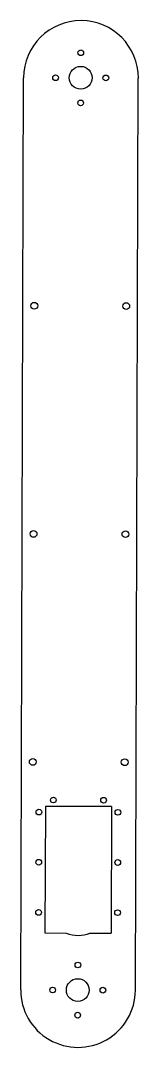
# Model space of a CAD drawing. Extents: x -25 to 27, y -25 to 425.
import ezdxf

# ---------------------------------------------------------------- set-up
doc = ezdxf.new("R2010")
doc.units = 0
doc.layers.get('0').update_dxf_attribs({"linetype": 'continuous'})

# ---------------------------------------------------------------- blocks, each defined once
blk = doc.blocks.new('BODY')
at = {"color": 0}
for p, q in [((-25, 0.08), (-23.71, 400.04)), ((25.23, -0.08), (26.52, 399.88)), ((-14.2, 80.55), (-14.38, 25.05)), ((14.8, 80.45), (-14.2, 80.55)), ((14.8, 80.45), (14.62, 24.95)), ((-14.38, 25.05), (-5.08, 25.02)), ((5.31, 24.98), (14.62, 24.95))]:
    blk.add_line(p, q, dxfattribs=at)
for centre, radius in [((1.33, 411), 1.25), ((-9.71, 400.03), 1.25), ((1.29, 400), 5), ((12.29, 399.96), 1.25), ((1.26, 389), 1.25), ((-19.03, 300.03), 1.5), ((21.2, 299.9), 1.5), ((-19.35, 200.04), 1.5), ((20.88, 199.91), 1.5), ((-19.68, 100.05), 1.5), ((20.55, 99.92), 1.5), ((-10.69, 83.33), 1.25), ((11.31, 83.26), 1.25), ((-17.01, 78.06), 1.25), ((17.59, 77.94), 1.25), ((-17.08, 56.06), 1.25), ((17.52, 55.94), 1.25), ((-17.15, 34.06), 1.25), ((17.45, 33.94), 1.25), ((0.04, 11), 1.25), ((0, 0), 5), ((-11, 0.04), 1.25), ((11, -0.04), 1.25), ((-0.04, -11), 1.25)]:
    blk.add_circle(centre, radius, dxfattribs=at)
for centre, radius, start, end in [((1.41, 399.96), 25.12, -0.1849, 179.8151), ((0.16, 38), 14, -111.9717, -68.3981), ((0.12, 0), 25.12, 179.8151, -0.1849)]:
    blk.add_arc(centre, radius, start, end, dxfattribs=at)

msp = doc.modelspace()

# ---------------------------------------------------------------- block references
at = {"color": 0}
msp.add_blockref('BODY', (0, 0), dxfattribs=at)

doc.saveas('drawing.dxf')
